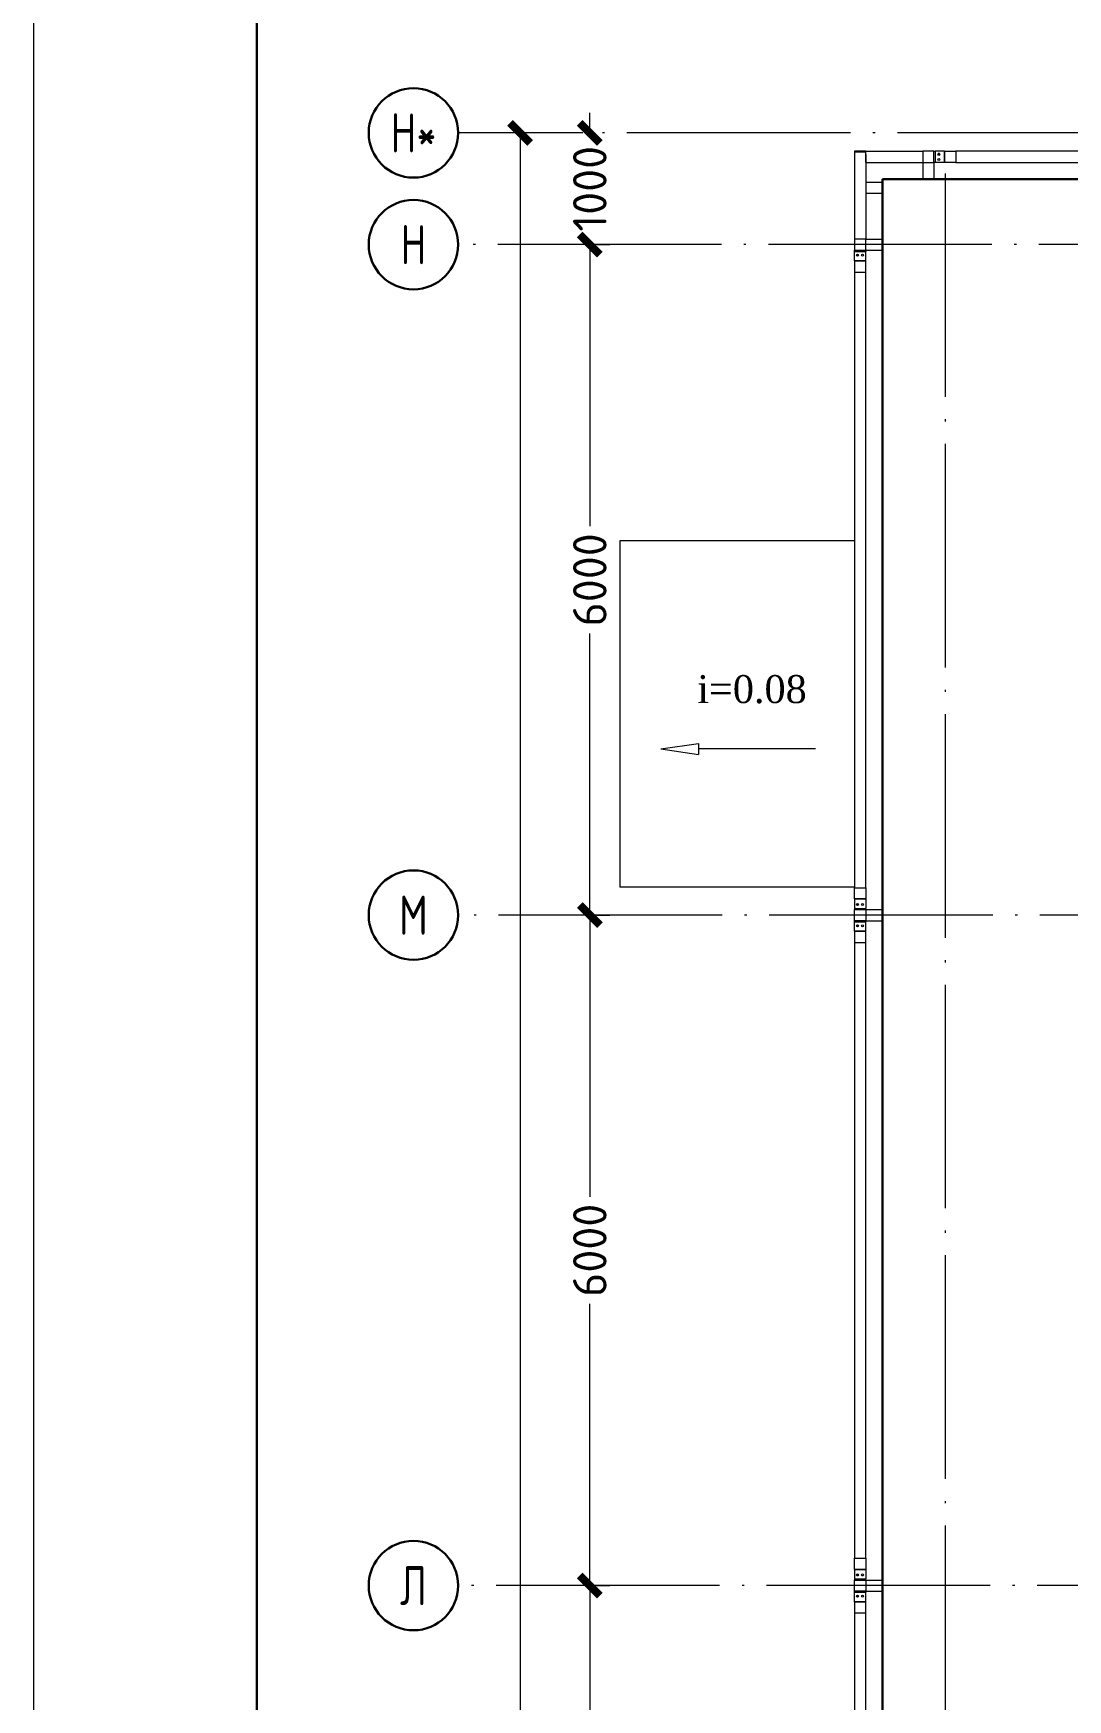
# Model space of a CAD drawing. Extents: x -965262 to 1142518, y -357520 to 71675.
# Drawn here: x -474562 to -465311, y -176373 to -161461 of the extents above; entities that cross this region are included whole.
import ezdxf

# ---------------------------------------------------------------- set-up
doc = ezdxf.new("R2010")
doc.units = 0
doc.header["$LTSCALE"] = 10
doc.linetypes.add('DOTE', pattern=[2.42, 2, -0.2, 0.02, -0.2])
doc.layers.get('0').update_dxf_attribs({"linetype": 'CONTINUOUS', "lineweight": 30})
doc.layers.get('Defpoints').update_dxf_attribs({"linetype": 'CONTINUOUS'})
doc.layers.add('DOTE', color=7, linetype='DOTE', lineweight=9)
doc.styles.add('2.5', font='times.ttf', dxfattribs={"height": 2.5})
doc.styles.add('GOST 2.304', font='isocpeur.ttf', dxfattribs={"width": 0.75, "height": 250})
doc.styles.get("Standard").update_dxf_attribs({"font": 'isocpeur.ttf', "height": 300})
doc.dimstyles.get("Standard").update_dxf_attribs({"dimscale": 100, "dimtxt": 300, "dimasz": 1.8, "dimexe": 1.8, "dimexo": 0.625, "dimgap": 0.9, "dimtad": 0, "dimdec": 0, "dimzin": 0, "dimdsep": 46, "dimtxsty": 'Standard', "dimblk": 'ARCHTICK', "dimcen": 0.9, "dimclrd": 256, "dimclre": 256, "dimclrt": 256, "dimadec": 0, "dimazin": 0, "dimtfac": 1, "dimtdec": 0, "dimtofl": 0, "dimtmove": 0, "dimatfit": 3, "dimfxl": 1, "dimtolj": 1, "dimtzin": 0, "dimlwd": 15, "dimlwe": 15, "dimarcsym": 0})

# ---------------------------------------------------------------- blocks, each defined once
blk = doc.blocks.new('_ArchTick')
at = {"color": 0, "linetype": 'ByBlock', "lineweight": 0, "const_width": 0.4}
blk.add_lwpolyline([(-0.5, -0.5), (0.5, 0.5)], dxfattribs=at)
blk = doc.blocks.new('*D237')
at = {"lineweight": 15, "transparency": 16777216}
for p, q in [((-469585, -175352), (-469585, -177872)), ((-469523, -175352), (-469405, -175352)), ((-469585, -181352), (-469585, -178832)), ((-469523, -181352), (-469405, -181352))]:
    blk.add_line(p, q, dxfattribs=at)
at = {"layer": 'Defpoints', "color": 0, "lineweight": 15, "transparency": 16777216}
for p in [(-469585, -175352), (-469585, -175352), (-469585, -181352, 1451)]:
    blk.add_point(p, dxfattribs=at)
at = {"lineweight": 15, "transparency": 16777216, "xscale": 180, "yscale": 180, "zscale": 180}
for p, rotation in [((-469585, -175352), 90), ((-469585, -181352), 270)]:
    blk.add_blockref('_ArchTick', p, dxfattribs=dict(at, rotation=rotation))
at = {"lineweight": 15, "transparency": 16777216, "insert": (-469585, -178352), "char_height": 300, "attachment_point": 5, "rotation": 90}
blk.add_mtext('\\A1;6000', dxfattribs=at)
blk = doc.blocks.new('*D238')
at = {"lineweight": 15, "transparency": 16777216}
for p, q in [((-469585, -169352), (-469585, -171872)), ((-469523, -169352), (-469405, -169352)), ((-469585, -175352), (-469585, -172832)), ((-469523, -175352), (-469405, -175352))]:
    blk.add_line(p, q, dxfattribs=at)
at = {"layer": 'Defpoints', "color": 0, "lineweight": 15, "transparency": 16777216}
for p in [(-469585, -169352), (-469585, -169352), (-469585, -175352, 1451)]:
    blk.add_point(p, dxfattribs=at)
at = {"lineweight": 15, "transparency": 16777216, "xscale": 180, "yscale": 180, "zscale": 180}
for p, rotation in [((-469585, -169352), 90), ((-469585, -175352), 270)]:
    blk.add_blockref('_ArchTick', p, dxfattribs=dict(at, rotation=rotation))
at = {"lineweight": 15, "transparency": 16777216, "insert": (-469585, -172352), "char_height": 300, "attachment_point": 5, "rotation": 90}
blk.add_mtext('\\A1;6000', dxfattribs=at)
blk = doc.blocks.new('*D239')
at = {"lineweight": 15, "transparency": 16777216}
for p, q in [((-469585, -163352), (-469585, -165872)), ((-469523, -163352), (-469405, -163352)), ((-469585, -169352), (-469585, -166832)), ((-469523, -169352), (-469405, -169352))]:
    blk.add_line(p, q, dxfattribs=at)
at = {"layer": 'Defpoints', "color": 0, "lineweight": 15, "transparency": 16777216}
for p in [(-469585, -163352), (-469585, -163352), (-469585, -169352, 1451)]:
    blk.add_point(p, dxfattribs=at)
at = {"lineweight": 15, "transparency": 16777216, "xscale": 180, "yscale": 180, "zscale": 180}
for p, rotation in [((-469585, -163352), 90), ((-469585, -169352), 270)]:
    blk.add_blockref('_ArchTick', p, dxfattribs=dict(at, rotation=rotation))
at = {"lineweight": 15, "transparency": 16777216, "insert": (-469585, -166352), "char_height": 300, "attachment_point": 5, "rotation": 90}
blk.add_mtext('\\A1;6000', dxfattribs=at)
blk = doc.blocks.new('*D240')
at = {"lineweight": 15, "transparency": 16777216}
for p, q in [((-469585, -162352), (-469585, -162172)), ((-469648, -162352), (-469765, -162352)), ((-469648, -163352), (-469765, -163352)), ((-469585, -163352), (-469585, -163532))]:
    blk.add_line(p, q, dxfattribs=at)
at = {"layer": 'Defpoints', "color": 0, "lineweight": 15, "transparency": 16777216}
for p in [(-469585, -162352), (-469585, -162352), (-469585, -163352, 1451)]:
    blk.add_point(p, dxfattribs=at)
at = {"lineweight": 15, "transparency": 16777216, "xscale": 180, "yscale": 180, "zscale": 180}
for p, rotation in [((-469585, -162352), 270), ((-469585, -163352), 90)]:
    blk.add_blockref('_ArchTick', p, dxfattribs=dict(at, rotation=rotation))
at = {"lineweight": 15, "transparency": 16777216, "insert": (-469585, -162852), "char_height": 300, "attachment_point": 5, "rotation": 90}
blk.add_mtext('\\A1;1000', dxfattribs=at)
blk = doc.blocks.new('*D241')
at = {"lineweight": 15, "transparency": 16777216}
for p, q in [((-470271, -162352), (-470388, -162352)), ((-470208, -162352), (-470208, -180267)), ((-470208, -199352), (-470208, -181437)), ((-469536, -199352), (-470388, -199352))]:
    blk.add_line(p, q, dxfattribs=at)
at = {"layer": 'Defpoints', "color": 0, "lineweight": 15, "transparency": 16777216}
for p in [(-470208, -162352), (-470208, -162352), (-469473, -199352)]:
    blk.add_point(p, dxfattribs=at)
at = {"lineweight": 15, "transparency": 16777216, "xscale": 180, "yscale": 180, "zscale": 180}
for p, rotation in [((-470208, -162352), 90), ((-470208, -199352), 270)]:
    blk.add_blockref('_ArchTick', p, dxfattribs=dict(at, rotation=rotation))
at = {"lineweight": 15, "transparency": 16777216, "insert": (-470208, -180852), "char_height": 300, "attachment_point": 5, "rotation": 90}
blk.add_mtext('\\A1;37000', dxfattribs=at)

msp = doc.modelspace()

# ---------------------------------------------------------------- linework, layer by layer
at = {"lineweight": 15}
for p, q in [((-467217.4, -162517.1, -1234.4), (-467217.4, -162520.3, -1234.4)), ((-467117.4, -162517.1, -1234.4), (-467217.4, -162517.1, -1234.4)), ((-467217.4, -162520.3, -1234.4), (-467117.4, -162520.3, -1234.4)), ((-467217.4, -162520.3, -1234.4), (-467217.4, -163302.1, -1234.4)), ((-467217.4, -162520.3, -1234.4), (-467117.4, -162520.3, -1234.4)), ((-467117.4, -162517.1, -1234.4), (-467117.4, -162520.3, -1234.4)), ((-467117.4, -162517.1, -1234.4), (-466607.4, -162517.1, -1234.4)), ((-467117.4, -162617.1, -1234.4), (-467117.4, -162517.1, -1234.4)), ((-466507.4, -162517.1, -1234.4), (-466607.4, -162517.1, -1234.4)), ((-466607.4, -162517.1, -1234.4), (-466607.4, -162617.1, -1234.4)), ((-466607.4, -162517.1, -1234.4), (-466607.4, -162617.1, -1234.4)), ((-466507.4, -162617.1, -1234.4), (-466507.4, -162517.1, -1234.4)), ((-466507.4, -162517.1, -1234.4), (-466497.4, -162517.1, -1234.4)), ((-466412.4, -162517.1, -1234.4), (-466497.4, -162517.1, -1234.4)), ((-466497.4, -162517.1, -1234.4), (-466497.4, -162617.1, -1234.4)), ((-466456.9, -162537.5, -1234.4), (-466468, -162537.5, -1234.4)), ((-466412.4, -162517.1, -1234.4), (-466312.4, -162517.1, -1234.4)), ((-466412.4, -162517.1, -1234.4), (-466412.4, -162519.4, -1234.4)), ((-466412.4, -162519.4, -1234.4), (-466412.4, -162519.4, -1234.4)), ((-466412.4, -162519.4, -1234.4), (-466412.4, -162614.8, -1234.4)), ((-466412.4, -162614.8, -1234.4), (-466412.4, -162519.4, -1234.4)), ((-466412.4, -162537.5, -1234.4), (-466412.4, -162537.5, -1234.4)), ((-461217.4, -162517.1, -1234.4), (-466312.4, -162517.1, -1234.4)), ((-466312.4, -162517.1, -1234.4), (-466312.4, -162617.1, -1234.4)), ((-467117.4, -162545.3, -1234.4), (-467117.4, -163302.1, -1234.4)), ((-467117.4, -162617.1, -1234.4), (-466607.4, -162617.1, -1234.4)), ((-466607.4, -162617.1, -1234.4), (-466607.4, -162767.1, -6162.4)), ((-466607.4, -162617.1, -1234.4), (-466507.4, -162617.1, -1234.4)), ((-466507.4, -162617.1, -1234.4), (-466507.4, -162767.1, -6162.4)), ((-466497.4, -162617.1, -1234.4), (-466507.4, -162617.1, -1234.4)), ((-466412.4, -162617.1, -1234.4), (-466497.4, -162617.1, -1234.4)), ((-466453.7, -162546.7, -1234.4), (-466471.2, -162546.7, -1234.4)), ((-466453.7, -162546.7, -1234.4), (-466471.2, -162546.7, -1234.4)), ((-466412.4, -162546.7, -1234.4), (-466412.4, -162546.7, -1234.4)), ((-466412.4, -162617.1, -1234.4), (-466412.4, -162614.8, -1234.4)), ((-466412.4, -162614.8, -1234.4), (-466412.4, -162614.8, -1234.4)), ((-466312.4, -162617.1, -1234.4), (-466412.4, -162617.1, -1234.4)), ((-466312.4, -162617.1, -1234.4), (-461217.4, -162617.1, -1234.4)), ((-467117.4, -162792.1, -1234.4), (-466967.4, -162792.1, -1234.4)), ((-467117.4, -162892.1, -1234.4), (-466967.4, -162892.1, -1234.4)), ((-467117.4, -163302.1, -1234.4), (-467217.4, -163302.1, -1234.4)), ((-467217.4, -163302.1, -1234.4), (-467217.4, -163402.1, -1234.4)), ((-467117.4, -163302.1, -1234.4), (-467217.4, -163302.1, -1234.4)), ((-467217.4, -163302.1, -1234.4), (-467217.4, -163402.1, -1234.4)), ((-467117.4, -163302.1, -1234.4), (-467217.4, -163302.1, -1234.4)), ((-467217.4, -163402.1, -1234.4), (-467117.4, -163402.1, -1234.4)), ((-467217.4, -163412.1, -1234.4), (-467217.4, -163402.1, -1234.4)), ((-467217.4, -163402.1, -1234.4), (-467117.4, -163402.1, -1234.4)), ((-467217.4, -163412.1, -1234.4), (-467217.4, -163402.1, -1234.4)), ((-467217.4, -163412.1, -1234.4), (-467117.4, -163412.1, -1234.4)), ((-467217.4, -163497.1, -1234.4), (-467217.4, -163412.1, -1234.4)), ((-467117.4, -163302.1, -1234.4), (-466967.4, -163302.1, -1234.4)), ((-467117.4, -163402.1, -1234.4), (-467117.4, -163302.1, -1234.4)), ((-467117.4, -163302.1, -1234.4), (-466967.4, -163302.1, -1234.4)), ((-467117.4, -163402.1, -1234.4), (-467117.4, -163302.1, -1234.4)), ((-467117.4, -163402.1, -1234.4), (-466967.4, -163402.1, -1234.4)), ((-467117.4, -163402.1, -1234.4), (-467117.4, -163412.1, -1234.4)), ((-467117.4, -163402.1, -1234.4), (-466967.4, -163402.1, -1234.4)), ((-467117.4, -163402.1, -1234.4), (-467117.4, -163412.1, -1234.4)), ((-467117.4, -163497.1, -1234.4), (-467117.4, -163412.1, -1234.4)), ((-467217.4, -163497.1, -1234.4), (-467215.1, -163497.1, -1234.4)), ((-467217.4, -163497.1, -1234.4), (-467217.4, -163597.1, -1234.4)), ((-467119.7, -163497.1, -1234.4), (-467215.1, -163497.1, -1234.4)), ((-467215.1, -163497.1, -1234.4), (-467215.1, -163497.2, -1234.4)), ((-467215.1, -163497.2, -1234.4), (-467119.7, -163497.2, -1234.4)), ((-467196.6, -163453.1, -1234.4), (-467196.6, -163441.1, -1234.4)), ((-467196.6, -163497.1, -1234.4), (-467196.6, -163497.2, -1234.4)), ((-467187.4, -163438.5, -1234.4), (-467187.4, -163455.8, -1234.4)), ((-467187.4, -163438.5, -1234.4), (-467187.4, -163455.8, -1234.4)), ((-467187.4, -163455.8, -1234.4), (-467187.4, -163438.5, -1234.4)), ((-467187.4, -163497.1, -1234.4), (-467187.4, -163497.2, -1234.4)), ((-467117.4, -163497.1, -1234.4), (-467119.7, -163497.1, -1234.4)), ((-467119.7, -163497.1, -1234.4), (-467119.7, -163497.2, -1234.4)), ((-467117.4, -163597.1, -1234.4), (-467117.4, -163497.1, -1234.4)), ((-467217.4, -163597.1, -1234.4), (-467217.4, -169107.1, -1234.4)), ((-467217.4, -163597.1, -1234.4), (-467117.4, -163597.1, -1234.4)), ((-467117.4, -169107.1, -1234.4), (-467117.4, -163597.1, -1234.4)), ((-467217.4, -166002.1, -1234.4), (-469317.4, -166002.1, -2902.6)), ((-469317.4, -166002.1, -2902.6), (-469317.4, -169102.1, -2902.6)), ((-468951, -167865, -2902.6), (-468611.7, -167816, -2902.6)), ((-468951, -167865, -2902.6), (-468611.7, -167914, -2902.6)), ((-468611.7, -167816, -2902.6), (-468611.7, -167914, -2902.6)), ((-467567.8, -167865, -2902.6), (-468611.7, -167865, -2902.6)), ((-467217.4, -169102.1, -1234.4), (-469317.4, -169102.1, -2902.6)), ((-467217.4, -169207.1, -1234.4), (-467217.4, -169107.1, -1234.4)), ((-467217.4, -169107.1, -1234.4), (-467117.4, -169107.1, -1234.4)), ((-467217.4, -169207.1, -1234.4), (-467215.1, -169207.1, -1234.4)), ((-467217.4, -169207.1, -1234.4), (-467217.4, -169292.1, -1234.4)), ((-467215.1, -169207.1, -1234.4), (-467215.1, -169207.1, -1234.4)), ((-467215.1, -169207.1, -1234.4), (-467119.7, -169207.1, -1234.4)), ((-467119.7, -169207.1, -1234.4), (-467215.1, -169207.1, -1234.4)), ((-467196.6, -169207.1, -1234.4), (-467196.6, -169207.1, -1234.4)), ((-467187.4, -169207.1, -1234.4), (-467187.4, -169207.1, -1234.4)), ((-467187.4, -169265.8, -1234.4), (-467187.4, -169248.5, -1234.4)), ((-467187.4, -169248.5, -1234.4), (-467187.4, -169265.8, -1234.4)), ((-467117.4, -169207.1, -1234.4), (-467119.7, -169207.1, -1234.4)), ((-467119.7, -169207.1, -1234.4), (-467119.7, -169207.1, -1234.4)), ((-467117.4, -169107.1, -1234.4), (-467117.4, -169207.1, -1234.4)), ((-467117.4, -169207.1, -1234.4), (-467117.4, -169292.1, -1234.4)), ((-467217.4, -169292.1, -1234.4), (-467217.4, -169302.1, -1234.4)), ((-467217.4, -169292.1, -1234.4), (-467117.4, -169292.1, -1234.4)), ((-467217.4, -169402.1, -1234.4), (-467217.4, -169302.1, -1234.4)), ((-467217.4, -169302.1, -1234.4), (-467117.4, -169302.1, -1234.4)), ((-467196.6, -169251.1, -1234.4), (-467196.6, -169263.1, -1234.4)), ((-467117.4, -169302.1, -1234.4), (-467117.4, -169292.1, -1234.4)), ((-467117.4, -169302.1, -1234.4), (-466967.4, -169302.1, -1234.4)), ((-467117.4, -169302.1, -1234.4), (-467117.4, -169402.1, -1234.4)), ((-467117.4, -169402.1, -1234.4), (-467217.4, -169402.1, -1234.4)), ((-467217.4, -169412.1, -1234.4), (-467217.4, -169402.1, -1234.4)), ((-467217.4, -169412.1, -1234.4), (-467117.4, -169412.1, -1234.4)), ((-467217.4, -169497.1, -1234.4), (-467217.4, -169412.1, -1234.4)), ((-467217.4, -169497.1, -1234.4), (-467215.1, -169497.1, -1234.4)), ((-467217.4, -169497.1, -1234.4), (-467217.4, -169597.1, -1234.4)), ((-467119.7, -169497.1, -1234.4), (-467215.1, -169497.1, -1234.4)), ((-467215.1, -169497.1, -1234.4), (-467215.1, -169497.2, -1234.4)), ((-467215.1, -169497.2, -1234.4), (-467119.7, -169497.2, -1234.4)), ((-467196.6, -169453.1, -1234.4), (-467196.6, -169441.1, -1234.4)), ((-467196.6, -169497.1, -1234.4), (-467196.6, -169497.2, -1234.4)), ((-467187.4, -169438.5, -1234.4), (-467187.4, -169455.8, -1234.4)), ((-467187.4, -169455.8, -1234.4), (-467187.4, -169438.5, -1234.4)), ((-467187.4, -169497.1, -1234.4), (-467187.4, -169497.2, -1234.4)), ((-467117.4, -169497.1, -1234.4), (-467119.7, -169497.1, -1234.4)), ((-467119.7, -169497.1, -1234.4), (-467119.7, -169497.2, -1234.4)), ((-467117.4, -169402.1, -1234.4), (-466967.4, -169402.1, -1234.4)), ((-467117.4, -169402.1, -1234.4), (-467117.4, -169412.1, -1234.4)), ((-467117.4, -169497.1, -1234.4), (-467117.4, -169412.1, -1234.4)), ((-467117.4, -169597.1, -1234.4), (-467117.4, -169497.1, -1234.4)), ((-467217.4, -169597.1, -1234.4), (-467217.4, -175107.1, -1234.4)), ((-467217.4, -169597.1, -1234.4), (-467117.4, -169597.1, -1234.4)), ((-467117.4, -175107.1, -1234.4), (-467117.4, -169597.1, -1234.4)), ((-467217.4, -175207.1, -1234.4), (-467217.4, -175107.1, -1234.4)), ((-467217.4, -175107.1, -1234.4), (-467117.4, -175107.1, -1234.4)), ((-467217.4, -175207.1, -1234.4), (-467215.1, -175207.1, -1234.4)), ((-467217.4, -175207.1, -1234.4), (-467217.4, -175292.1, -1234.4)), ((-467215.1, -175207.1, -1234.4), (-467215.1, -175207.1, -1234.4)), ((-467215.1, -175207.1, -1234.4), (-467119.7, -175207.1, -1234.4)), ((-467119.7, -175207.1, -1234.4), (-467215.1, -175207.1, -1234.4)), ((-467196.6, -175207.1, -1234.4), (-467196.6, -175207.1, -1234.4)), ((-467187.4, -175207.1, -1234.4), (-467187.4, -175207.1, -1234.4)), ((-467117.4, -175207.1, -1234.4), (-467119.7, -175207.1, -1234.4)), ((-467119.7, -175207.1, -1234.4), (-467119.7, -175207.1, -1234.4)), ((-467117.4, -175107.1, -1234.4), (-467117.4, -175207.1, -1234.4)), ((-467117.4, -175207.1, -1234.4), (-467117.4, -175292.1, -1234.4)), ((-467217.4, -175292.1, -1234.4), (-467217.4, -175302.1, -1234.4)), ((-467217.4, -175292.1, -1234.4), (-467117.4, -175292.1, -1234.4)), ((-467217.4, -175402.1, -1234.4), (-467217.4, -175302.1, -1234.4)), ((-467217.4, -175302.1, -1234.4), (-467117.4, -175302.1, -1234.4)), ((-467196.6, -175251.1, -1234.4), (-467196.6, -175263.1, -1234.4)), ((-467187.4, -175265.8, -1234.4), (-467187.4, -175248.5, -1234.4)), ((-467187.4, -175248.5, -1234.4), (-467187.4, -175265.8, -1234.4)), ((-467117.4, -175302.1, -1234.4), (-467117.4, -175292.1, -1234.4)), ((-467117.4, -175302.1, -1234.4), (-466967.4, -175302.1, -1234.4)), ((-467117.4, -175302.1, -1234.4), (-467117.4, -175402.1, -1234.4)), ((-467117.4, -175402.1, -1234.4), (-467217.4, -175402.1, -1234.4)), ((-467217.4, -175412.1, -1234.4), (-467217.4, -175402.1, -1234.4)), ((-467217.4, -175412.1, -1234.4), (-467117.4, -175412.1, -1234.4)), ((-467217.4, -175497.1, -1234.4), (-467217.4, -175412.1, -1234.4)), ((-467217.4, -175497.1, -1234.4), (-467215.1, -175497.1, -1234.4)), ((-467217.4, -175497.1, -1234.4), (-467217.4, -175597.1, -1234.4)), ((-467119.7, -175497.1, -1234.4), (-467215.1, -175497.1, -1234.4)), ((-467215.1, -175497.1, -1234.4), (-467215.1, -175497.2, -1234.4)), ((-467215.1, -175497.2, -1234.4), (-467119.7, -175497.2, -1234.4)), ((-467196.6, -175453.1, -1234.4), (-467196.6, -175441.1, -1234.4)), ((-467196.6, -175497.1, -1234.4), (-467196.6, -175497.2, -1234.4)), ((-467187.4, -175438.5, -1234.4), (-467187.4, -175455.8, -1234.4)), ((-467187.4, -175455.8, -1234.4), (-467187.4, -175438.5, -1234.4)), ((-467187.4, -175497.1, -1234.4), (-467187.4, -175497.2, -1234.4)), ((-467117.4, -175497.1, -1234.4), (-467119.7, -175497.1, -1234.4)), ((-467119.7, -175497.1, -1234.4), (-467119.7, -175497.2, -1234.4)), ((-467117.4, -175402.1, -1234.4), (-466967.4, -175402.1, -1234.4)), ((-467117.4, -175402.1, -1234.4), (-467117.4, -175412.1, -1234.4)), ((-467117.4, -175497.1, -1234.4), (-467117.4, -175412.1, -1234.4)), ((-467117.4, -175597.1, -1234.4), (-467117.4, -175497.1, -1234.4)), ((-467217.4, -175597.1, -1234.4), (-467217.4, -181107.1, -1234.4)), ((-467217.4, -175597.1, -1234.4), (-467117.4, -175597.1, -1234.4)), ((-467117.4, -181107.1, -1234.4), (-467117.4, -175597.1, -1234.4))]:
    msp.add_line(p, q, dxfattribs=at)
at = {"color": 86}
for p, q in [((-466966.4, -162767.1, -6162.4), (-466966.4, -234912.1, -6162.4)), ((-461217.4, -162767.1, -6162.4), (-466966.4, -162767.1, -6162.4))]:
    msp.add_line(p, q, dxfattribs=at)
at = {"lineweight": 15, "elevation": -3259.8}
msp.add_lwpolyline([(-355662.4, -240087.8), (-355662.4, -155987.8), (-474562.4, -155987.8), (-474562.4, -240087.8)], close=True, dxfattribs=at)
at = {"elevation": -3259.8}
msp.add_lwpolyline([(-356162.4, -239587.8), (-356162.4, -156487.8), (-472562.4, -156487.8), (-472562.4, -239587.8)], close=True, dxfattribs=at)
at = {"lineweight": 15}
for centre in [(-466462.4, -162544.6, -1234.4), (-466462.4, -162589.6, -1234.4), (-467189.9, -163447.1, -1234.4), (-467144.9, -163447.1, -1234.4), (-467189.9, -169257.1, -1234.4), (-467144.9, -169257.1, -1234.4), (-467189.9, -169447.1, -1234.4), (-467144.9, -169447.1, -1234.4), (-467189.9, -175257.1, -1234.4), (-467144.9, -175257.1, -1234.4), (-467189.9, -175447.1, -1234.4), (-467144.9, -175447.1, -1234.4)]:
    msp.add_circle(centre, 9, dxfattribs=at)
at = {"layer": 'DOTE', "ltscale": 100}
for p, q in [((-447892.5, -162352.1, -7613.7), (-470762.7, -162352.1, -7613.7)), ((-417588.1, -163352.1, -7613.7), (-470762.7, -163352.1, -7613.7)), ((-471562.7, -169352.1, -7613.7), (-471569.3, -169352.1, -7613.7)), ((-417580.6, -169352.1, -7613.7), (-470762.7, -169352.1, -7613.7)), ((-471562.7, -175352.1, -7613.7), (-471569.3, -175352.1, -7613.7)), ((-417603.7, -175352.1, -7613.7), (-470762.7, -175352.1, -7613.7))]:
    msp.add_line(p, q, dxfattribs=at)
at = {"layer": 'DOTE', "ltscale": 100, "extrusion": (0, -1, 0)}
msp.add_line((-466407.4, -162715.3, -7613.7), (-466407.4, -237887.4, -7613.7), dxfattribs=at)
at = {"layer": 'DOTE', "linetype": 'Continuous', "lineweight": 30}
for centre in [(-471162.7, -162352.1, -7613.7), (-471162.7, -163352.1, -7613.7), (-471162.7, -169352.1, -7613.7), (-471162.7, -175352.1, -7613.7)]:
    msp.add_circle(centre, 400, dxfattribs=at)

# ---------------------------------------------------------------- texts
at = {"lineweight": 15, "style": '2.5'}
msp.add_text('i=0.08', height=250, dxfattribs=at).set_placement((-468623.5, -167454.5, -2902.6))
at = {"layer": 'DOTE', "linetype": 'Continuous', "lineweight": 30, "ltscale": 100, "char_height": 350, "width": 800, "attachment_point": 5, "style": 'GOST 2.304'}
for s, insert in [('Н*', (-471162.7, -162352.1, -7613.7)), ('Н', (-471162.7, -163352.1, -7613.7)), ('М', (-471162.7, -169352.1, -7613.7)), ('Л', (-471162.7, -175352.1, -7613.7))]:
    msp.add_mtext(s, dxfattribs=dict(at, insert=insert))

# ---------------------------------------------------------------- dimensions: what is measured, and where the dimension line sits
at = {"lineweight": 15}
for base, p1, p2, picture, middle in [((-470208.2, -162352.1, -6162.4), (-469473.2, -199352.1, -6162.4), (-470208.2, -162352.1, -6162.4), '*D241', (-470208.2, -180852.1, -6162.4)), ((-469585.4, -162352.1, -7613.7), (-469585.4, -163352.1, -6162.4), (-469585.4, -162352.1, -7613.7), '*D240', (-469585.4, -162852.1, -7613.7)), ((-469585.4, -163352.1, -7613.7), (-469585.4, -169352.1, -6162.4), (-469585.4, -163352.1, -7613.7), '*D239', (-469585.4, -166352.1, -7613.7)), ((-469585.4, -169352.1, -7613.7), (-469585.4, -175352.1, -6162.4), (-469585.4, -169352.1, -7613.7), '*D238', (-469585.4, -172352.1, -7613.7)), ((-469585.4, -175352.1, -7613.7), (-469585.4, -181352.1, -6162.4), (-469585.4, -175352.1, -7613.7), '*D237', (-469585.4, -178352.1, -7613.7))]:
    dim = msp.add_linear_dim(base=base, p1=p1, p2=p2, angle=90, dimstyle='Standard', dxfattribs=at)
    dim.commit()
    dim.dimension.update_dxf_attribs({"geometry": picture, "text_midpoint": middle})

doc.saveas('drawing.dxf')
